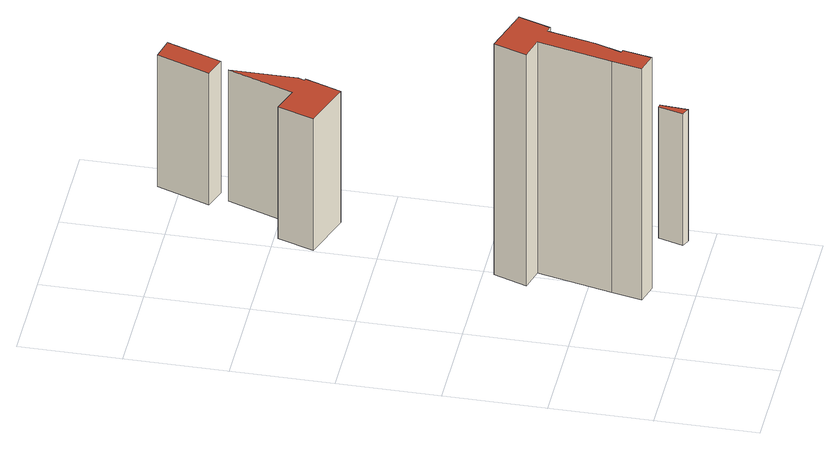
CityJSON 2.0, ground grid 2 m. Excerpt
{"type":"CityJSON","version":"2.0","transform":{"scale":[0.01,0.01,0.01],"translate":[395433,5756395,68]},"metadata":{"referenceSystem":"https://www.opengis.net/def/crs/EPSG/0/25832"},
"CityObjects":{
"building1":{"type":"Building","attributes":{"Gemeindeschluessel":"05558020","Geometrietyp2DReferenz":"3000","function":"51009_1700","roofType":"1000","measuredHeight":5.27},"geometry":[{"type":"Solid","lod":"2","boundaries":[[[[0,1,2,3]],[[4,5,1,0]],[[6,7,5,4]],[[8,9,7,6]],[[10,11,9,8]],[[12,13,11,10]],[[14,15,13,12]],[[16,17,15,14]],[[18,19,17,16]],[[20,21,19,18]],[[22,23,21,20]],[[3,2,23,22]],[[20,18,16,14,12,10,8,6,4,0,3,22]],[[1,5,7,9,11,13,15,17,19,21,23,2]]]],"semantics":{"surfaces":[{"type":"WallSurface"},{"type":"RoofSurface"},{"type":"GroundSurface"}],"values":[[0,0,0,0,0,0,0,0,0,0,0,0,1,2]]}}]},
"building2":{"type":"Building","attributes":{"Gemeindeschluessel":"05558020","Geometrietyp2DReferenz":"3000","function":"51009_1700","roofType":"9999","measuredHeight":3},"geometry":[{"type":"Solid","lod":"2","boundaries":[[[[24,25,26,27]],[[25,28,29,26]],[[24,30,28,25]],[[27,31,30,24]],[[26,29,31,27]],[[28,30,31,29]]]],"semantics":{"surfaces":[{"type":"RoofSurface"},{"type":"WallSurface"},{"type":"GroundSurface"}],"values":[[0,1,1,1,1,2]]}}]},
"building3":{"type":"Building","attributes":{"Gemeindeschluessel":"05558020","Geometrietyp2DReferenz":"3000","function":"51009_1700","roofType":"9999","measuredHeight":3},"geometry":[{"type":"Solid","lod":"2","boundaries":[[[[32,33,34,35,36,37,38,39]],[[37,40,41,38]],[[36,42,40,37]],[[35,43,42,36]],[[34,44,43,35]],[[33,45,44,34]],[[32,46,45,33]],[[39,47,46,32]],[[38,41,47,39]],[[40,42,43,44,45,46,47,41]]]],"semantics":{"surfaces":[{"type":"RoofSurface"},{"type":"WallSurface"},{"type":"GroundSurface"}],"values":[[0,1,1,1,1,1,1,1,1,2]]}}]},
"building4":{"type":"Building","attributes":{"Gemeindeschluessel":"05558020","Geometrietyp2DReferenz":"3000","function":"51009_1700","roofType":"9999","measuredHeight":3},"geometry":[{"type":"Solid","lod":"2","boundaries":[[[[48,49,50,51]],[[49,52,53,50]],[[48,54,52,49]],[[51,55,54,48]],[[50,53,55,51]],[[52,54,55,53]]]],"semantics":{"surfaces":[{"type":"RoofSurface"},{"type":"WallSurface"},{"type":"GroundSurface"}],"values":[[0,1,1,1,1,2]]}}]}
},
"vertices":[
[53,352,704],[53,352,177],[30,286,177],[30,286,704],[145,323,704],[145,323,177],[123,259,704],[123,259,177],[112,263,704],[112,263,177],[91,168,704],[91,168,177],[73,116,704],[73,116,177],[79,114,704],[79,114,177],[67,57,704],[67,57,177],[28,68,704],[28,68,177],[41,127,704],[41,127,177],[74,274,704],[74,274,177],
[209,70,493],[203,72,493],[189,23,493],[205,16,493],[203,72,193],[189,23,193],[209,70,193],[205,16,193],
[293,754,396],[289,755,396],[294,768,396],[294,900,396],[247,770,396],[197,787,396],[172,715,396],[268,683,396],[197,787,96],[172,715,96],[247,770,96],[294,900,96],[294,768,96],[289,755,96],[293,754,96],[268,683,96],
[389,1033,372],[346,1044,372],[308,939,372],[350,925,372],[346,1044,72],[308,939,72],[389,1033,72],[350,925,72]
]}
